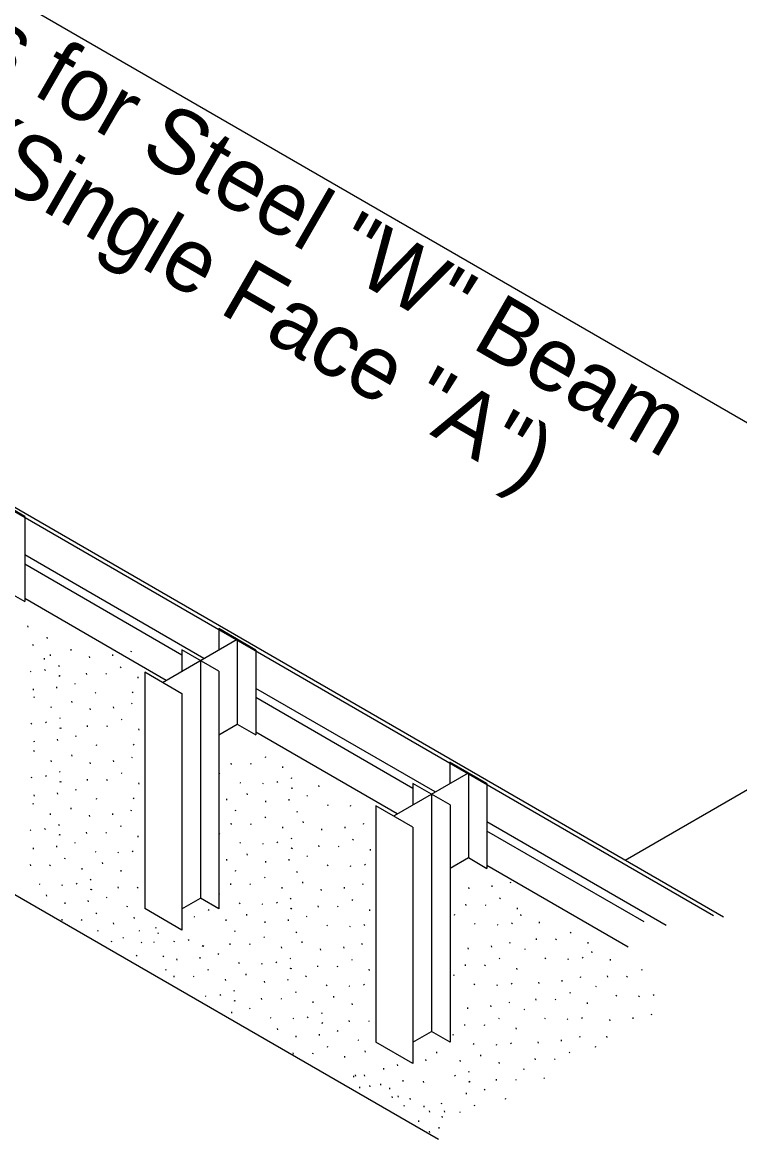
# Model space of a CAD drawing. Extents: x 1000 to 1036.3, y 1000 to 1022.
# Drawn here: x 1021.075 to 1022.645, y 1006.009 to 1008.455 of the extents above; entities that cross this region are included whole.
import ezdxf

# ---------------------------------------------------------------- set-up
doc = ezdxf.new("R2010")
doc.units = 0
for name, color, linetype in [('01-Slab', 7, 'Continuous'), ('03-Dimensions', 7, 'Continuous'), ('30-Program-Titles', 7, 'Continuous')]:
    doc.layers.add(name, color=color, linetype=linetype)

msp = doc.modelspace()

# ---------------------------------------------------------------- linework, layer by layer
at = {"layer": '01-Slab'}
for p, q in [((1021.0798, 1007.3728), (1020.9987, 1007.4196)), ((1021.0798, 1007.3728), (1021.0798, 1007.1869)), ((1021.0392, 1007.2104), (1021.0798, 1007.1869)), ((1021.5858, 1007.0805), (1021.5048, 1007.1273)), ((1021.5048, 1007.1273), (1021.5048, 1007.0806)), ((1021.3814, 1007.0095), (1021.5453, 1007.1039)), ((1021.5453, 1007.1039), (1021.5453, 1006.9182)), ((1021.505, 1007.0339), (1021.4239, 1007.0808)), ((1021.4239, 1007.0808), (1021.4239, 1007.034)), ((1021.5858, 1007.0805), (1021.5858, 1006.8947)), ((1021.4644, 1007.0573), (1021.4644, 1006.5375)), ((1021.3428, 1007.0318), (1021.3428, 1006.5143)), ((1021.4239, 1006.9849), (1021.3428, 1007.0318)), ((1021.505, 1007.0339), (1021.505, 1006.5142)), ((1021.4238, 1006.985), (1021.4238, 1006.4675)), ((1021.505, 1006.895), (1021.5453, 1006.9182)), ((1021.5453, 1006.9182), (1021.5858, 1006.8947)), ((1022.0919, 1006.7883), (1022.0108, 1006.8352)), ((1022.0108, 1006.8352), (1022.0108, 1006.7884)), ((1021.8894, 1006.7184), (1022.0513, 1006.8118)), ((1022.0513, 1006.8118), (1022.0513, 1006.626)), ((1022.0111, 1006.7418), (1021.93, 1006.7886)), ((1021.93, 1006.7886), (1021.93, 1006.7418)), ((1022.0919, 1006.7883), (1022.0919, 1006.6025)), ((1021.9705, 1006.7652), (1021.9705, 1006.2453)), ((1021.8489, 1006.7396), (1021.8489, 1006.2221)), ((1021.93, 1006.6928), (1021.8489, 1006.7396)), ((1022.0111, 1006.7418), (1022.0111, 1006.222)), ((1021.9298, 1006.6928), (1021.9298, 1006.1753)), ((1022.0111, 1006.6028), (1022.0513, 1006.626)), ((1022.0513, 1006.626), (1022.0919, 1006.6025)), ((1021.4238, 1006.5141), (1021.4645, 1006.5376)), ((1021.505, 1006.5142), (1021.4644, 1006.5376)), ((1021.4238, 1006.4675), (1021.3428, 1006.5143)), ((1021.9298, 1006.2219), (1021.9706, 1006.2454)), ((1022.0111, 1006.222), (1021.9705, 1006.2454)), ((1021.9298, 1006.1753), (1021.8489, 1006.2221))]:
    msp.add_line(p, q, dxfattribs=at)
at = {"layer": '03-Dimensions'}
for p, q in [((1022.5884, 1006.4984), (1015.7762, 1010.435)), ((1022.61, 1006.4953), (1015.792, 1010.435)), ((1023.3579, 1007.1754), (1020.0644, 1009.0782)), ((1021.9862, 1006.0086), (1019.1122, 1007.6679)), ((1021.4723, 1007.0618), (1021.0798, 1007.2888)), ((1021.4239, 1007.0695), (1021.0798, 1007.2684)), ((1022.3946, 1006.6208), (1023.4767, 1007.2456)), ((1021.3893, 1007.014), (1021.0798, 1007.1931)), ((1021.9784, 1006.7697), (1021.5858, 1006.9966)), ((1021.93, 1006.7773), (1021.5858, 1006.9763)), ((1021.8954, 1006.7218), (1021.5858, 1006.9009)), ((1022.4845, 1006.4775), (1022.0919, 1006.7044)), ((1022.4361, 1006.4852), (1022.0919, 1006.6841)), ((1022.4015, 1006.4297), (1022.0919, 1006.6088))]:
    msp.add_line(p, q, dxfattribs=at)
at = {"layer": '30-Program-Titles'}
for p, q in [((1021.0872, 1007.1307), (1021.0868, 1007.1336)), ((1021.1295, 1007.1057), (1021.1292, 1007.1086)), ((1021.0971, 1007.0923), (1021.099, 1007.0913)), ((1021.1815, 1007.0798), (1021.1812, 1007.0827)), ((1021.3114, 1007.078), (1021.3133, 1007.077)), ((1021.1231, 1007.0594), (1021.1228, 1007.0623)), ((1021.1364, 1007.0678), (1021.1362, 1007.0707)), ((1021.222, 1007.0635), (1021.2217, 1007.0664)), ((1021.2729, 1007.0676), (1021.2727, 1007.0705)), ((1021.0914, 1007.0344), (1021.0933, 1007.0334)), ((1021.1233, 1007.0377), (1021.1249, 1007.0355)), ((1021.1539, 1007.0463), (1021.1558, 1007.0453)), ((1021.1543, 1007.0244), (1021.1563, 1007.0235)), ((1021.1557, 1007.0244), (1021.1576, 1007.0235)), ((1021.2156, 1007.0267), (1021.2153, 1007.0295)), ((1021.2571, 1007.0288), (1021.259, 1007.0278)), ((1021.289, 1007.0434), (1021.2909, 1007.0425)), ((1021.1887, 1007.0071), (1021.1905, 1007.0062)), ((1021.3284, 1007.0189), (1021.3281, 1007.0218)), ((1021.0988, 1006.9781), (1021.1008, 1006.9771)), ((1021.0992, 1006.9927), (1021.0989, 1006.9955)), ((1021.1502, 1006.9968), (1021.1498, 1006.9996)), ((1021.2338, 1006.9873), (1021.2357, 1006.9863)), ((1021.3153, 1006.9888), (1021.3168, 1006.9867)), ((1021.1382, 1006.9536), (1021.1379, 1006.9564)), ((1021.1833, 1006.9655), (1021.1829, 1006.9684)), ((1021.2238, 1006.9493), (1021.2234, 1006.9522)), ((1021.2747, 1006.9533), (1021.2744, 1006.9563)), ((1021.3132, 1006.9638), (1021.3151, 1006.9628)), ((1021.1557, 1006.932), (1021.1576, 1006.931)), ((1021.2908, 1006.9292), (1021.2927, 1006.9283)), ((1021.0932, 1006.9202), (1021.0951, 1006.9192)), ((1021.1251, 1006.9234), (1021.1267, 1006.9213)), ((1021.1561, 1006.9102), (1021.158, 1006.9093)), ((1021.1574, 1006.9102), (1021.1593, 1006.9093)), ((1021.2173, 1006.9124), (1021.217, 1006.9153)), ((1021.2588, 1006.9145), (1021.2608, 1006.9135)), ((1021.3302, 1006.9047), (1021.3298, 1006.9076)), ((1021.1009, 1006.8784), (1021.1007, 1006.8813)), ((1021.1519, 1006.8825), (1021.1516, 1006.8853)), ((1021.1904, 1006.8928), (1021.1923, 1006.8919)), ((1021.0988, 1006.8604), (1021.1008, 1006.8594)), ((1021.2355, 1006.873), (1021.2374, 1006.8721)), ((1021.317, 1006.8746), (1021.3186, 1006.8724)), ((1021.1382, 1006.8359), (1021.1379, 1006.8388)), ((1021.1833, 1006.8478), (1021.1829, 1006.8508)), ((1021.2238, 1006.8316), (1021.2234, 1006.8345)), ((1021.2747, 1006.8357), (1021.2744, 1006.8386)), ((1021.3132, 1006.8461), (1021.3151, 1006.8451)), ((1021.5323, 1006.8302), (1021.532, 1006.8331)), ((1021.5738, 1006.8323), (1021.5758, 1006.8313)), ((1021.6058, 1006.847), (1021.6077, 1006.846)), ((1021.1251, 1006.8058), (1021.1267, 1006.8036)), ((1021.1557, 1006.8143), (1021.1576, 1006.8133)), ((1021.2908, 1006.8115), (1021.2927, 1006.8106)), ((1021.5053, 1006.8106), (1021.5073, 1006.8097)), ((1021.6451, 1006.8225), (1021.6448, 1006.8253)), ((1021.0932, 1006.8025), (1021.0951, 1006.8015)), ((1021.1561, 1006.7925), (1021.158, 1006.7916)), ((1021.1574, 1006.7925), (1021.1593, 1006.7916)), ((1021.2173, 1006.7948), (1021.217, 1006.7976)), ((1021.2588, 1006.7968), (1021.2608, 1006.7958)), ((1021.3302, 1006.787), (1021.3298, 1006.7899)), ((1021.5505, 1006.7908), (1021.5524, 1006.7898)), ((1021.6001, 1006.7891), (1021.602, 1006.7881)), ((1021.632, 1006.7923), (1021.6336, 1006.7902)), ((1021.6626, 1006.8009), (1021.6645, 1006.7999)), ((1021.7243, 1006.7813), (1021.7239, 1006.7842)), ((1021.1009, 1006.7608), (1021.1007, 1006.7636)), ((1021.1519, 1006.7648), (1021.1516, 1006.7677)), ((1021.1904, 1006.7752), (1021.1923, 1006.7743)), ((1021.2355, 1006.7553), (1021.2374, 1006.7544)), ((1021.317, 1006.7569), (1021.3186, 1006.7548)), ((1021.5673, 1006.7636), (1021.5671, 1006.7665)), ((1021.663, 1006.7791), (1021.6649, 1006.7782)), ((1021.6643, 1006.7791), (1021.6663, 1006.7782)), ((1021.6973, 1006.7618), (1021.6992, 1006.7608)), ((1021.0971, 1006.7445), (1021.099, 1006.7435)), ((1021.1815, 1006.7319), (1021.1812, 1006.7348)), ((1021.5223, 1006.7516), (1021.522, 1006.7545)), ((1021.6078, 1006.7473), (1021.6076, 1006.7502)), ((1021.6588, 1006.7514), (1021.6585, 1006.7543)), ((1021.7424, 1006.7419), (1021.7443, 1006.741)), ((1021.792, 1006.7403), (1021.7939, 1006.7393)), ((1021.1364, 1006.72), (1021.1362, 1006.7228)), ((1021.222, 1006.7157), (1021.2217, 1006.7186)), ((1021.2729, 1006.7198), (1021.2727, 1006.7227)), ((1021.3114, 1006.7302), (1021.3133, 1006.7292)), ((1021.5398, 1006.73), (1021.5417, 1006.729)), ((1021.6058, 1006.715), (1021.6077, 1006.714)), ((1021.6748, 1006.7273), (1021.6768, 1006.7263)), ((1021.0914, 1006.6866), (1021.0933, 1006.6856)), ((1021.1233, 1006.6898), (1021.1249, 1006.6877)), ((1021.1539, 1006.6984), (1021.1558, 1006.6974)), ((1021.289, 1006.6956), (1021.2909, 1006.6947)), ((1021.5323, 1006.6982), (1021.532, 1006.7011)), ((1021.5738, 1006.7003), (1021.5758, 1006.6993)), ((1021.6451, 1006.6905), (1021.6448, 1006.6933)), ((1021.6902, 1006.7024), (1021.6898, 1006.7053)), ((1021.7307, 1006.6862), (1021.7303, 1006.6891)), ((1021.7816, 1006.6903), (1021.7813, 1006.6932)), ((1021.8201, 1006.7007), (1021.822, 1006.6997)), ((1021.1543, 1006.6766), (1021.1563, 1006.6757)), ((1021.1557, 1006.6766), (1021.1576, 1006.6757)), ((1021.1887, 1006.6593), (1021.1905, 1006.6583)), ((1021.2156, 1006.6788), (1021.2153, 1006.6817)), ((1021.2571, 1006.6809), (1021.259, 1006.6799)), ((1021.3284, 1006.6711), (1021.3281, 1006.674)), ((1021.5053, 1006.6786), (1021.5073, 1006.6777)), ((1021.5505, 1006.6588), (1021.5524, 1006.6578)), ((1021.632, 1006.6603), (1021.6336, 1006.6582)), ((1021.6626, 1006.6689), (1021.6645, 1006.6679)), ((1021.7977, 1006.6661), (1021.7996, 1006.6652)), ((1021.0992, 1006.6448), (1021.0989, 1006.6477)), ((1021.1502, 1006.6489), (1021.1498, 1006.6518)), ((1021.2338, 1006.6394), (1021.2357, 1006.6385)), ((1021.2833, 1006.6378), (1021.2853, 1006.6368)), ((1021.3153, 1006.641), (1021.3168, 1006.6388)), ((1021.5673, 1006.6316), (1021.5671, 1006.6345)), ((1021.6001, 1006.6571), (1021.602, 1006.6561)), ((1021.663, 1006.6471), (1021.6649, 1006.6462)), ((1021.6643, 1006.6471), (1021.6663, 1006.6462)), ((1021.7243, 1006.6493), (1021.7239, 1006.6522)), ((1021.7658, 1006.6514), (1021.7677, 1006.6504)), ((1021.8371, 1006.6416), (1021.8368, 1006.6445)), ((1021.0928, 1006.6079), (1021.0925, 1006.6108)), ((1021.1343, 1006.61), (1021.1363, 1006.6091)), ((1021.1662, 1006.6248), (1021.1681, 1006.6238)), ((1021.2506, 1006.6123), (1021.2503, 1006.6151)), ((1021.5223, 1006.6196), (1021.522, 1006.6225)), ((1021.6078, 1006.6153), (1021.6076, 1006.6182)), ((1021.6588, 1006.6194), (1021.6585, 1006.6223)), ((1021.6973, 1006.6298), (1021.6992, 1006.6288)), ((1021.7424, 1006.6099), (1021.7443, 1006.609)), ((1021.8239, 1006.6115), (1021.8255, 1006.6093)), ((1021.2056, 1006.6003), (1021.2053, 1006.6031)), ((1021.2911, 1006.5959), (1021.2908, 1006.5988)), ((1021.5398, 1006.598), (1021.5417, 1006.597)), ((1021.6748, 1006.5953), (1021.6768, 1006.5943)), ((1021.792, 1006.6083), (1021.7939, 1006.6073)), ((1021.111, 1006.5686), (1021.1129, 1006.5676)), ((1021.1605, 1006.5668), (1021.1624, 1006.5658)), ((1021.1925, 1006.5701), (1021.1941, 1006.5679)), ((1021.223, 1006.5787), (1021.2249, 1006.5777)), ((1021.2848, 1006.5591), (1021.2844, 1006.5619)), ((1021.3263, 1006.5612), (1021.3282, 1006.5602)), ((1021.5311, 1006.5662), (1021.5308, 1006.5691)), ((1021.5726, 1006.5683), (1021.5745, 1006.5673)), ((1021.6045, 1006.583), (1021.6064, 1006.582)), ((1021.6438, 1006.5585), (1021.6436, 1006.5613)), ((1021.6889, 1006.5704), (1021.6886, 1006.5733)), ((1021.7803, 1006.5583), (1021.7801, 1006.5612)), ((1021.8188, 1006.5687), (1021.8208, 1006.5677)), ((1022.0123, 1006.574), (1022.0119, 1006.5769)), ((1022.0528, 1006.5578), (1022.0524, 1006.5607)), ((1022.1037, 1006.5618), (1022.1034, 1006.5648)), ((1022.1422, 1006.5723), (1022.1441, 1006.5713)), ((1021.1278, 1006.5413), (1021.1275, 1006.5443)), ((1021.2234, 1006.5568), (1021.2253, 1006.5559)), ((1021.2248, 1006.5569), (1021.2268, 1006.5559)), ((1021.2578, 1006.5395), (1021.2597, 1006.5386)), ((1021.4657, 1006.5363), (1021.4653, 1006.5392)), ((1021.5041, 1006.5466), (1021.506, 1006.5457)), ((1021.6613, 1006.5369), (1021.6633, 1006.5359)), ((1021.7294, 1006.5542), (1021.7291, 1006.5571)), ((1022.1198, 1006.5377), (1022.1217, 1006.5368)), ((1021.1683, 1006.5251), (1021.168, 1006.5279)), ((1021.2193, 1006.5292), (1021.219, 1006.532)), ((1021.3029, 1006.5197), (1021.3048, 1006.5188)), ((1021.4817, 1006.5121), (1021.4836, 1006.5111)), ((1021.5493, 1006.5268), (1021.5512, 1006.5258)), ((1021.5988, 1006.5251), (1021.6008, 1006.5241)), ((1021.6308, 1006.5283), (1021.6323, 1006.5262)), ((1021.6618, 1006.5151), (1021.6637, 1006.5142)), ((1021.6631, 1006.5151), (1021.665, 1006.5142)), ((1021.723, 1006.5173), (1021.7227, 1006.5202)), ((1021.7645, 1006.5194), (1021.7664, 1006.5184)), ((1021.7964, 1006.5341), (1021.7983, 1006.5332)), ((1021.8358, 1006.5096), (1021.8355, 1006.5125)), ((1022.0463, 1006.5209), (1022.046, 1006.5238)), ((1022.0878, 1006.523), (1022.0898, 1006.522)), ((1022.1592, 1006.5132), (1022.1588, 1006.5161)), ((1021.1619, 1006.4882), (1021.1616, 1006.4911)), ((1021.2034, 1006.4903), (1021.2053, 1006.4893)), ((1021.2353, 1006.505), (1021.2373, 1006.504)), ((1021.3198, 1006.4925), (1021.3194, 1006.4953)), ((1021.4498, 1006.4973), (1021.4518, 1006.4964)), ((1021.5211, 1006.4876), (1021.5208, 1006.4905)), ((1021.5661, 1006.4996), (1021.5658, 1006.5025)), ((1021.6066, 1006.4833), (1021.6063, 1006.4862)), ((1021.6576, 1006.4874), (1021.6573, 1006.4903)), ((1021.6961, 1006.4978), (1021.6979, 1006.4968)), ((1022.0194, 1006.5013), (1022.0213, 1006.5004)), ((1022.1668, 1006.4989), (1022.1664, 1006.5018)), ((1021.2387, 1006.4665), (1021.2405, 1006.4656)), ((1021.2748, 1006.4805), (1021.2744, 1006.4834)), ((1021.3293, 1006.4665), (1021.3311, 1006.4656)), ((1021.3654, 1006.4729), (1021.3673, 1006.472)), ((1021.5385, 1006.466), (1021.5404, 1006.465)), ((1021.6736, 1006.4633), (1021.6755, 1006.4623)), ((1021.7412, 1006.4779), (1021.7431, 1006.477)), ((1021.7908, 1006.4763), (1021.7927, 1006.4753)), ((1021.8227, 1006.4795), (1021.8243, 1006.4773)), ((1022.0645, 1006.4815), (1022.0664, 1006.4806)), ((1022.1141, 1006.4798), (1022.116, 1006.4788)), ((1022.146, 1006.4831), (1022.1476, 1006.4809)), ((1022.2073, 1006.4827), (1022.2069, 1006.4856)), ((1022.2743, 1006.4626), (1022.2762, 1006.4617)), ((1021.2684, 1006.4432), (1021.2703, 1006.4423)), ((1021.2943, 1006.4509), (1021.2962, 1006.45)), ((1021.3344, 1006.4406), (1021.3363, 1006.4397)), ((1021.3616, 1006.4419), (1021.3634, 1006.441)), ((1021.3707, 1006.4613), (1021.3725, 1006.4604)), ((1021.4056, 1006.4432), (1021.4074, 1006.4423)), ((1021.4375, 1006.4464), (1021.4391, 1006.4443)), ((1021.5298, 1006.4354), (1021.5294, 1006.4383)), ((1021.5713, 1006.4375), (1021.5732, 1006.4366)), ((1021.6032, 1006.4523), (1021.6051, 1006.4513)), ((1021.6876, 1006.4397), (1021.6873, 1006.4426)), ((1021.8175, 1006.4379), (1021.8194, 1006.4369)), ((1022.1409, 1006.4403), (1022.1428, 1006.4393)), ((1022.2008, 1006.4458), (1022.2005, 1006.4487)), ((1022.2423, 1006.4479), (1022.2443, 1006.4469)), ((1022.3137, 1006.4381), (1022.3133, 1006.441)), ((1021.4684, 1006.4333), (1021.4703, 1006.4323)), ((1021.4698, 1006.4333), (1021.4718, 1006.4323)), ((1021.5028, 1006.4158), (1021.5047, 1006.4149)), ((1021.6425, 1006.4278), (1021.6423, 1006.4306)), ((1021.7281, 1006.4234), (1021.7278, 1006.4263)), ((1021.779, 1006.4275), (1021.7788, 1006.4304)), ((1022.0515, 1006.4258), (1022.0512, 1006.4287)), ((1022.1024, 1006.4298), (1022.1022, 1006.4328)), ((1022.1739, 1006.4263), (1022.1758, 1006.4253)), ((1022.3223, 1006.4173), (1022.322, 1006.4202)), ((1021.3241, 1006.4121), (1021.3259, 1006.4112)), ((1021.3823, 1006.4108), (1021.3841, 1006.4099)), ((1021.4133, 1006.4014), (1021.413, 1006.4043)), ((1021.4643, 1006.4055), (1021.464, 1006.4084)), ((1021.5479, 1006.3961), (1021.5498, 1006.3951)), ((1021.5975, 1006.3943), (1021.5994, 1006.3933)), ((1021.6294, 1006.3976), (1021.631, 1006.3954)), ((1021.66, 1006.4062), (1021.6619, 1006.4052)), ((1021.7217, 1006.3866), (1021.7213, 1006.3894)), ((1021.7632, 1006.3887), (1021.7651, 1006.3877)), ((1021.7951, 1006.4033), (1021.797, 1006.4024)), ((1022.0451, 1006.3889), (1022.0448, 1006.3918)), ((1022.0866, 1006.391), (1022.0885, 1006.39)), ((1022.1185, 1006.4057), (1022.1204, 1006.4048)), ((1022.219, 1006.4064), (1022.2209, 1006.4055)), ((1022.2686, 1006.4048), (1022.2705, 1006.4038)), ((1022.3005, 1006.408), (1022.3021, 1006.4058)), ((1022.3628, 1006.401), (1022.3625, 1006.4039)), ((1021.3874, 1006.3811), (1021.3893, 1006.3802)), ((1021.4069, 1006.3645), (1021.4067, 1006.3674)), ((1021.4485, 1006.3666), (1021.4504, 1006.3657)), ((1021.4803, 1006.3813), (1021.4823, 1006.3803)), ((1021.5648, 1006.3688), (1021.5645, 1006.3718)), ((1021.6604, 1006.3843), (1021.6623, 1006.3834)), ((1021.6618, 1006.3843), (1021.6637, 1006.3834)), ((1021.6948, 1006.367), (1021.6966, 1006.3661)), ((1021.8345, 1006.3788), (1021.8342, 1006.3818)), ((1022.0182, 1006.3693), (1022.02, 1006.3684)), ((1022.1579, 1006.3812), (1022.1576, 1006.3841)), ((1022.2954, 1006.3652), (1022.2973, 1006.3642)), ((1022.3564, 1006.3642), (1022.3561, 1006.367)), ((1022.3979, 1006.3663), (1022.3998, 1006.3653)), ((1022.4298, 1006.3809), (1022.4318, 1006.38)), ((1021.5198, 1006.3568), (1021.5194, 1006.3598)), ((1021.6053, 1006.3526), (1021.605, 1006.3554)), ((1021.6563, 1006.3567), (1021.6559, 1006.3595)), ((1021.7398, 1006.3472), (1021.7418, 1006.3463)), ((1021.7894, 1006.3455), (1021.7913, 1006.3445)), ((1021.8213, 1006.3488), (1021.8229, 1006.3466)), ((1022.0633, 1006.3495), (1022.0652, 1006.3486)), ((1022.1128, 1006.3478), (1022.1148, 1006.3468)), ((1022.1448, 1006.3511), (1022.1463, 1006.3489)), ((1022.206, 1006.3507), (1022.2057, 1006.3536)), ((1022.2569, 1006.3548), (1022.2567, 1006.3577)), ((1022.3295, 1006.3446), (1022.3313, 1006.3437)), ((1021.4747, 1006.3234), (1021.4766, 1006.3225)), ((1021.5067, 1006.3267), (1021.5083, 1006.3245)), ((1021.5372, 1006.3353), (1021.5391, 1006.3343)), ((1021.5989, 1006.3157), (1021.5986, 1006.3186)), ((1021.6404, 1006.3178), (1021.6423, 1006.3168)), ((1021.6723, 1006.3325), (1021.6742, 1006.3315)), ((1021.7567, 1006.32), (1021.7564, 1006.3228)), ((1022.1996, 1006.3138), (1022.1993, 1006.3167)), ((1022.2411, 1006.3159), (1022.243, 1006.3149)), ((1022.273, 1006.3306), (1022.2749, 1006.3297)), ((1022.3746, 1006.3248), (1022.3765, 1006.3238)), ((1022.4242, 1006.3231), (1022.4261, 1006.3221)), ((1022.4561, 1006.3263), (1022.4577, 1006.3242)), ((1021.5376, 1006.3135), (1021.5395, 1006.3125)), ((1021.5389, 1006.3135), (1021.5408, 1006.3125)), ((1021.5719, 1006.2961), (1021.5738, 1006.2952)), ((1021.7117, 1006.308), (1021.7113, 1006.3108)), ((1021.7972, 1006.3037), (1021.7969, 1006.3066)), ((1022.0502, 1006.295), (1022.0498, 1006.2979)), ((1022.1011, 1006.2991), (1022.1008, 1006.302)), ((1022.1396, 1006.3095), (1022.1415, 1006.3085)), ((1022.1727, 1006.2943), (1022.1745, 1006.2933)), ((1022.3124, 1006.3061), (1022.3121, 1006.309)), ((1021.5334, 1006.2858), (1021.5332, 1006.2887)), ((1021.6171, 1006.2763), (1021.619, 1006.2753)), ((1021.6666, 1006.2746), (1021.6685, 1006.2736)), ((1021.6986, 1006.2778), (1021.7002, 1006.2757)), ((1021.7291, 1006.2864), (1021.731, 1006.2854)), ((1021.7908, 1006.2668), (1021.7905, 1006.2697)), ((1021.8323, 1006.2689), (1021.8343, 1006.2679)), ((1022.1172, 1006.2749), (1022.1191, 1006.274)), ((1022.2178, 1006.2744), (1022.2197, 1006.2735)), ((1022.2673, 1006.2728), (1022.2693, 1006.2718)), ((1022.2993, 1006.276), (1022.3008, 1006.2738)), ((1022.3616, 1006.269), (1022.3613, 1006.2719)), ((1022.4125, 1006.2731), (1022.4123, 1006.276)), ((1022.451, 1006.2835), (1022.4529, 1006.2825)), ((1021.6339, 1006.2491), (1021.6336, 1006.252)), ((1021.7295, 1006.2646), (1021.7314, 1006.2637)), ((1021.7309, 1006.2647), (1021.7328, 1006.2637)), ((1021.7638, 1006.2473), (1021.7658, 1006.2463)), ((1022.0438, 1006.2582), (1022.0434, 1006.261)), ((1022.0853, 1006.2603), (1022.0872, 1006.2593)), ((1022.1566, 1006.2504), (1022.1563, 1006.2533)), ((1021.6744, 1006.2328), (1021.6741, 1006.2357)), ((1021.7253, 1006.2369), (1021.7251, 1006.2398)), ((1021.809, 1006.2274), (1021.8109, 1006.2265)), ((1022.0168, 1006.2386), (1022.0187, 1006.2377)), ((1022.0619, 1006.2188), (1022.0638, 1006.2178)), ((1022.1115, 1006.2171), (1022.1134, 1006.2161)), ((1022.1434, 1006.2203), (1022.145, 1006.2182)), ((1022.2047, 1006.2199), (1022.2043, 1006.2228)), ((1022.2556, 1006.224), (1022.2553, 1006.2269)), ((1022.2941, 1006.2344), (1022.296, 1006.2334)), ((1022.3552, 1006.2322), (1022.3548, 1006.235)), ((1021.668, 1006.1959), (1021.6677, 1006.1988)), ((1021.7095, 1006.198), (1021.7114, 1006.1971)), ((1021.7414, 1006.2128), (1021.7433, 1006.2118)), ((1021.8258, 1006.2003), (1021.8255, 1006.2031)), ((1021.9824, 1006.198), (1021.9821, 1006.2008)), ((1022.0788, 1006.1916), (1022.0785, 1006.1944)), ((1022.2717, 1006.1998), (1022.2736, 1006.1989)), ((1022.3283, 1006.2126), (1022.3301, 1006.2117)), ((1021.7808, 1006.1883), (1021.7805, 1006.1912)), ((1021.8968, 1006.1703), (1021.8964, 1006.1732)), ((1021.9587, 1006.1809), (1021.9583, 1006.1838)), ((1022.0338, 1006.1796), (1022.0334, 1006.1824)), ((1022.1193, 1006.1753), (1022.119, 1006.1782)), ((1022.1983, 1006.1831), (1022.1979, 1006.1859)), ((1022.2398, 1006.1852), (1022.2417, 1006.1842)), ((1021.8006, 1006.1453), (1021.8003, 1006.1482)), ((1021.8045, 1006.1479), (1021.8042, 1006.1508)), ((1021.8243, 1006.1479), (1021.8239, 1006.1508)), ((1021.8664, 1006.1624), (1021.8661, 1006.1653)), ((1022.0207, 1006.1494), (1022.0223, 1006.1473)), ((1022.0512, 1006.158), (1022.0531, 1006.157)), ((1022.1713, 1006.1635), (1022.1732, 1006.1626)), ((1022.2164, 1006.1437), (1022.2183, 1006.1428)), ((1021.8138, 1006.1216), (1021.8134, 1006.1244)), ((1021.8362, 1006.1243), (1021.8358, 1006.1271)), ((1021.8598, 1006.1282), (1021.8595, 1006.131)), ((1021.8796, 1006.1189), (1021.8793, 1006.1218)), ((1021.9086, 1006.1361), (1021.9083, 1006.1389)), ((1021.9534, 1006.1334), (1021.9531, 1006.1363)), ((1022.0516, 1006.1362), (1022.0535, 1006.1353)), ((1022.053, 1006.1363), (1022.0549, 1006.1353)), ((1022.1129, 1006.1384), (1022.1126, 1006.1413)), ((1022.1544, 1006.1405), (1022.1563, 1006.1395)), ((1021.8849, 1006.1005), (1021.8846, 1006.1033)), ((1021.8981, 1006.1018), (1021.8978, 1006.1047)), ((1021.9244, 1006.0965), (1021.9241, 1006.0993)), ((1022.0474, 1006.1085), (1022.0472, 1006.1113)), ((1022.0859, 1006.1188), (1022.0878, 1006.1179)), ((1022.1311, 1006.099), (1022.133, 1006.0981)), ((1021.9113, 1006.0808), (1021.9109, 1006.0836)), ((1021.9548, 1006.0794), (1021.9544, 1006.0823)), ((1021.9666, 1006.0688), (1021.9663, 1006.0717)), ((1021.9929, 1006.086), (1021.9926, 1006.0888)), ((1021.9995, 1006.0688), (1021.9992, 1006.0717)), ((1022.0635, 1006.0843), (1022.0654, 1006.0833)), ((1021.9428, 1006.0478), (1021.9425, 1006.0506)), ((1021.9943, 1006.057), (1021.9939, 1006.0598)), ((1022.0316, 1006.0696), (1022.0335, 1006.0687)), ((1021.9666, 1006.0241), (1021.9663, 1006.0269)), ((1021.9877, 1006.0333), (1021.9873, 1006.0361))]:
    msp.add_line(p, q, dxfattribs=at)

# ---------------------------------------------------------------- texts
at = {"layer": '03-Dimensions'}
for s, p in [('Pay Limits for Steel "W" Beam', (1020.3003, 1008.7572)), (' Guardrail (Single Face "A")', (1020.1953, 1008.5754))]:
    msp.add_text(s, height=0.14, rotation=330, dxfattribs=at).set_placement(p)

doc.saveas('drawing.dxf')
